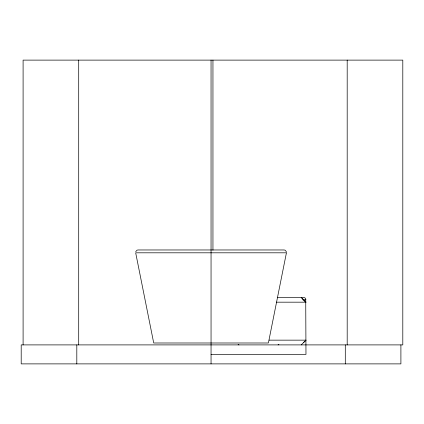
<?xml version="1.0" encoding="UTF-8"?>
<svg xmlns="http://www.w3.org/2000/svg" width="424" height="424" viewBox="0 0 424 424"><rect width="100%" height="100%" fill="white"/><g stroke="black" fill="none" stroke-linecap="round" stroke-linejoin="round"><path stroke-width="0.64" d="M135.701 251.766L136.989 250.197L138.001 249.969L284.101 249.969L285.114 250.197L286.401 251.766M303.6 342.523L305.969 340.149L269.166 340.149M301.231 344.898L305.969 340.149M278.928 344.5L278.08 344.898M277.275 297.431L303.722 297.436L304.898 297.818L305.72 298.735L305.974 354.39L211.051 354.39M302.678 299.805L305.974 299.805M276.278 302.18L305.969 302.18L301.231 297.431L305.969 302.18L303.6 299.805M238.945 344.898L238.097 344.5M400.903 344.898L400.903 363.882L21.2 363.882L21.2 344.898L402.8 344.898L402.8 60.118L23.097 60.118L23.097 344.898M347.192 60.118L347.192 344.898M345.295 344.898L345.295 363.882M212.949 60.118L212.949 250.192M211.051 60.118L211.051 363.882M78.705 60.118L78.705 344.898M76.808 344.898L76.808 363.882M286.428 252.81L268.392 342.99L153.711 342.99L135.675 252.81L286.428 252.81"/></g></svg>
